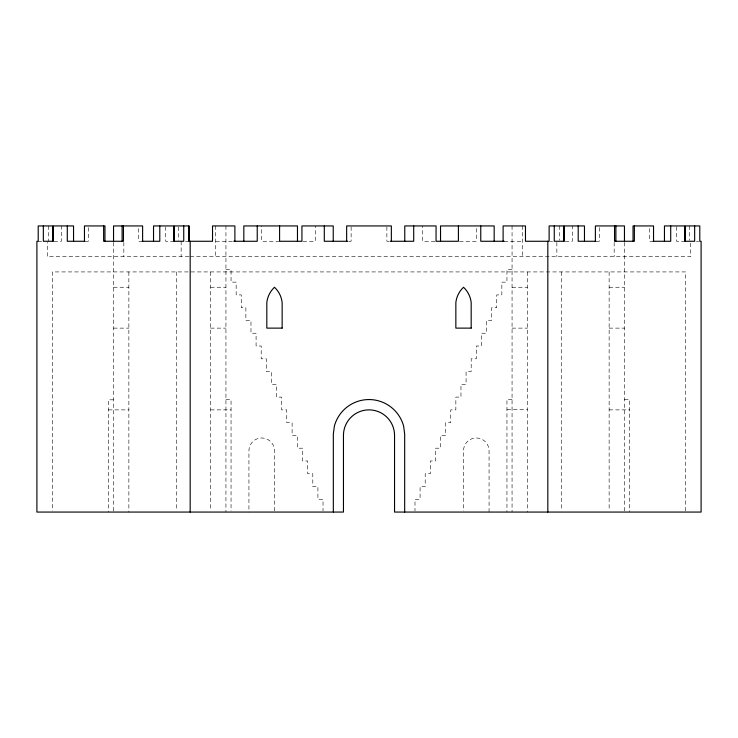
<?xml version="1.0" encoding="UTF-8"?>
<svg xmlns="http://www.w3.org/2000/svg" width="738" height="738" viewBox="0 0 738 738"><rect width="100%" height="100%" fill="white"/><g stroke="black" fill="none" stroke-linecap="round" stroke-linejoin="round"><path stroke-width="0.55" stroke-dasharray="3.69 2.77" d="M38.21 241.271L41.605 241.271M53.948 241.271L61.42 241.271L61.42 225.939M85.442 241.271L88.394 241.271L88.394 225.939M142.618 241.271L138.679 241.271L138.679 227.036M174.233 241.271L165.663 241.271L165.663 227.036M185.469 241.271L189.048 241.271M215.727 241.271L233.762 241.271M279.591 241.271L261.704 241.271L261.704 225.939M303.06 241.271L315.357 241.271L315.357 225.939M348.88 241.271L351.122 241.271L351.122 225.939M389.12 241.271L386.878 241.271L386.878 225.939M434.94 241.271L422.643 241.271L422.643 225.939M459.525 241.271L476.296 241.271L476.296 225.939M504.238 241.271L522.273 241.271M550.262 241.271L552.531 241.271M565.197 241.271L572.337 241.271L572.337 225.939M596.369 241.271L599.321 241.271L599.321 225.939M653.536 241.271L649.606 241.271L649.606 225.939M685.159 241.271L676.58 241.271L676.58 225.939M696.395 241.271L698.665 241.271M189.002 256.593L47.278 256.593L47.278 242.368M190.118 256.593L690.722 256.593L690.722 242.368M225.939 269.37L231.049 269.37L231.049 282.147L236.16 282.147L236.16 294.914L241.271 294.914L241.271 307.691L245.865 307.691L245.865 320.458L250.975 320.458L250.975 333.235L256.086 333.235L256.086 346.011L261.197 346.011L261.197 358.779L266.307 358.779L266.307 371.555L271.418 371.555L271.418 384.332L276.519 384.332L276.519 397.099L281.63 397.099L281.63 409.876L286.741 409.876L286.741 422.643L292.11 422.643L292.11 435.42L297.469 435.42L297.469 448.197L302.58 448.197L302.58 460.964L307.691 460.964L307.691 473.741L312.801 473.741L312.801 486.508L317.912 486.508L317.912 499.285L323.013 499.285L323.013 510.991M512.061 269.37L506.951 269.37L506.951 282.147L501.84 282.147L501.84 294.914L496.729 294.914L496.729 307.691L491.619 307.691L491.619 320.458L486.508 320.458L486.508 333.235L481.407 333.235L481.407 346.011L476.296 346.011L476.296 358.779L471.185 358.779L471.185 371.555L466.075 371.555L466.075 384.332L460.964 384.332L460.964 397.099L455.853 397.099L455.853 409.876L450.752 409.876L450.752 422.643L445.641 422.643L445.641 435.42L440.531 435.42L440.531 448.197L435.42 448.197L435.42 460.964L430.309 460.964L430.309 473.741L425.199 473.741L425.199 486.508L420.088 486.508L420.088 499.285L414.987 499.285L414.987 510.991M113.541 287.248L128.864 287.248M210.616 287.248L225.939 287.248M512.061 287.248L527.384 287.248M609.136 287.248L624.459 287.248M113.541 328.124L128.864 328.124M210.616 328.124L225.939 328.124M512.061 328.124L527.384 328.124M609.136 328.124L624.459 328.124M512.061 399.313L506.951 399.313L506.951 512.061M225.939 399.572L231.049 399.572L231.049 510.917M624.459 399.572L629.569 399.572L629.569 512.061M113.541 399.821L108.431 399.821L108.431 512.061M506.951 409.618L527.384 409.618M108.431 409.876L128.864 409.876M210.616 409.876L231.049 409.876M609.136 409.876L629.569 409.876M689.596 225.939L689.596 240.173M685.639 510.908L685.639 271.925L52.361 271.925L52.361 510.908M624.459 242.424L624.459 510.908M614.173 242.368L614.173 256.593M609.136 271.925L609.136 510.917M561.267 271.925L561.267 510.908M559.33 225.939L559.33 240.173M556.849 242.368L556.849 256.593M527.384 271.925L527.384 512.061M522.273 225.939L522.273 256.593M512.061 225.939L512.061 512.061M489.063 512.061L489.063 450.752A12.777 12.777 0 0 0 476.296 437.975A12.777 12.777 0 0 0 463.519 450.752L463.519 510.927M274.481 510.927L274.481 450.752A12.777 12.777 0 0 0 261.704 437.975A12.777 12.777 0 0 0 248.937 450.752L248.937 512.061M225.939 225.939L225.939 512.061M215.727 225.939L215.727 256.593M210.616 271.925L210.616 510.917M181.151 241.271L181.151 256.593M178.67 227.036L178.67 240.173M176.733 271.925L176.733 510.908M128.864 271.925L128.864 512.061M123.827 242.368L123.827 256.593M113.541 242.424L113.541 512.061M48.404 225.939L48.404 241.271"/><path stroke-width="1.11" d="M84.971 241.271L67.287 241.271L67.287 225.939M142.102 241.271L159.795 241.271L159.795 225.939M233.762 241.271L257.239 241.271L257.239 225.939M347.764 241.271L324.296 241.271L324.296 225.939M390.236 241.271L413.704 241.271L413.704 225.939M504.238 241.271L480.761 241.271L480.761 225.939M595.898 241.271L578.205 241.271L578.205 225.939M653.029 241.271L670.713 241.271L670.713 225.939M694.661 225.939L694.661 241.271L684.744 241.271L684.744 225.939L664.458 225.939L664.458 241.271M685.159 241.271L685.159 225.939L699.79 225.939L699.79 241.271L701.1 241.271L701.1 512.061L394.544 512.061L394.544 435.42A25.544 25.544 0 0 0 369 409.876A25.544 25.544 0 0 0 343.456 435.42L343.456 512.061L36.9 512.061L36.9 241.271L38.21 241.271L38.21 225.939L52.841 225.939L52.841 241.271M653.536 241.271L653.536 225.939L633.038 225.939L633.038 241.271M634.376 225.939L634.376 241.271L614.542 241.271L614.542 225.939M624.459 241.271L624.459 225.939L595.381 225.939L595.381 241.271M615.889 225.939L615.889 241.271M584.468 241.271L584.468 225.939L564.183 225.939L564.183 241.271L554.266 241.271L554.266 225.939M563.767 241.271L563.767 225.939L549.127 225.939L549.127 241.271L525.474 241.271L525.474 225.939L503.113 225.939L503.113 241.271M547.827 241.271L547.827 512.061M494.174 241.271L494.174 225.939L440.531 225.939L440.531 241.271M458.409 225.939L458.409 241.271L436.057 241.271L436.057 225.939L404.765 225.939L404.765 241.271M404.673 512.061L404.673 434.082L403.631 426.14A35.848 35.848 0 0 0 334.369 426.14L333.327 434.082L333.327 512.061M391.352 241.271L391.352 225.939L346.648 225.939L346.648 241.271M333.235 241.271L333.235 225.939L301.943 225.939L301.943 241.271L279.591 241.271L279.591 225.939M297.469 241.271L297.469 225.939L243.826 225.939L243.826 241.271M234.887 241.271L234.887 225.939L212.526 225.939L212.526 241.271L188.873 241.271L188.873 225.939M190.173 241.271L190.173 512.061M189.048 241.271L189.048 225.939L174.233 225.939L174.233 241.271M183.734 225.939L183.734 241.271L173.817 241.271L173.817 225.939L153.532 225.939L153.532 241.271M142.618 241.271L142.618 225.939L113.541 225.939L113.541 241.271M123.458 225.939L123.458 241.271L103.624 241.271L103.624 225.939M122.111 225.939L122.111 241.271M104.962 241.271L104.962 225.939L84.464 225.939L84.464 241.271M73.542 241.271L73.542 225.939L53.256 225.939L53.256 241.271L43.339 241.271L43.339 225.939M282.147 328.124L266.815 328.124L266.815 302.58A24.714 24.714 0 0 1 274.481 287.248A24.714 24.714 0 0 1 282.147 302.58L282.147 328.124M471.185 328.124L455.853 328.124L455.853 302.58A24.714 24.714 0 0 1 463.519 287.248A24.714 24.714 0 0 1 471.185 302.58L471.185 328.124"/></g></svg>
